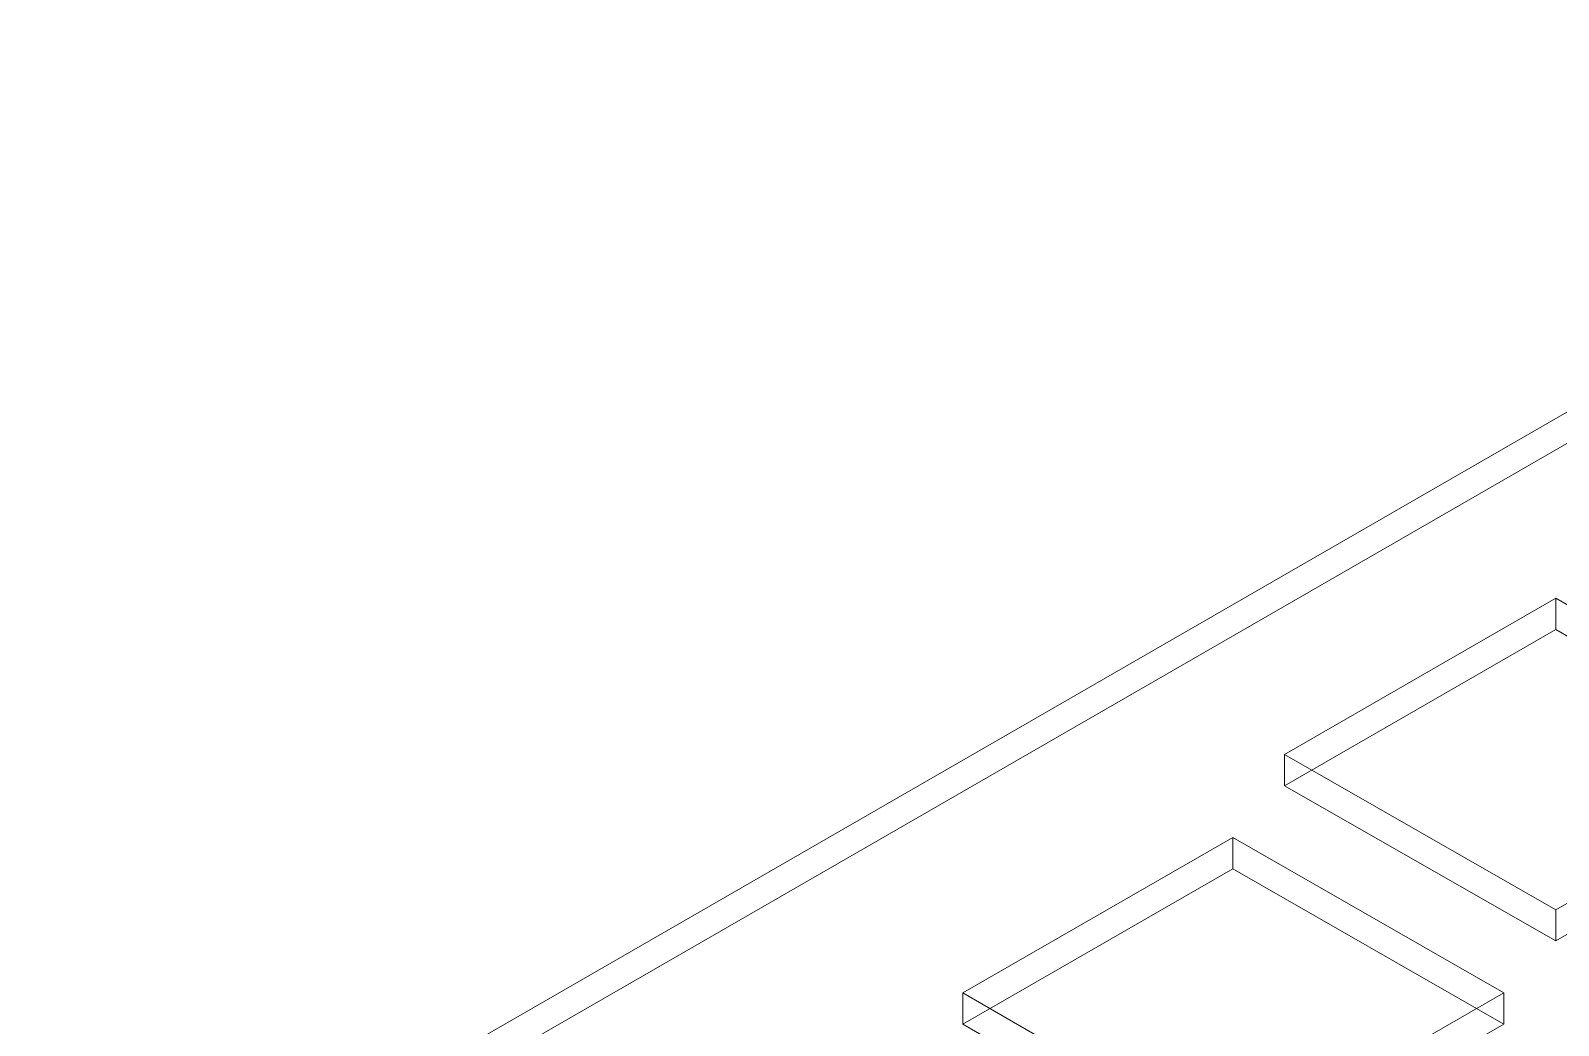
# Model space of a CAD drawing. Header units: millimetres. Extents: x 251 to 1800, y 172 to 1116.
# Drawn here: x 259.8 to 555.7, y 920.3 to 1113 of the extents above; entities that cross this region are included whole.
import ezdxf

# ---------------------------------------------------------------- set-up
doc = ezdxf.new("R2010")
doc.units = ezdxf.units.MM

msp = doc.modelspace()

# ---------------------------------------------------------------- linework, layer by layer
at = {"color": 8, "lineweight": 0, "true_color": 0x808080}
for points in [[(259.759732, 867.655322), (685.575034, 1113.005387)], [(259.759732, 867.655322), (685.575034, 1113.005387)], [(685.575034, 1106.943959), (259.759732, 861.593894)], [(685.575034, 1106.943959), (259.759732, 861.593894)], [(502.630122, 972.793542), (555.144129, 1003.100681)], [(502.630122, 972.793542), (555.144129, 1003.100681)], [(555.144129, 1003.100681), (607.410167, 972.793542)], [(555.144129, 1003.100681), (607.410167, 972.793542)], [(555.144129, 997.039253), (555.144129, 1003.100681)], [(555.144129, 997.039253), (555.144129, 1003.100681)], [(502.630122, 966.732114), (555.144129, 997.039253)], [(555.144129, 997.039253), (607.410167, 966.732114)], [(555.144129, 942.761922), (502.630122, 972.793542)], [(555.144129, 942.761922), (502.630122, 972.793542)], [(502.630122, 966.732114), (502.630122, 972.793542)], [(502.630122, 966.732114), (502.630122, 972.793542)], [(607.410167, 972.793542), (555.144129, 942.761922)], [(607.410167, 972.793542), (555.144129, 942.761922)], [(555.144129, 936.700494), (502.630122, 966.732114)], [(607.410167, 966.732114), (555.144129, 936.700494)], [(440.335176, 926.671587), (492.601215, 956.730758)], [(440.335176, 926.671587), (492.601215, 956.730758)], [(492.601215, 956.730758), (545.115221, 926.671587)], [(492.601215, 956.730758), (545.115221, 926.671587)], [(492.601215, 950.66933), (492.601215, 956.730758)], [(492.601215, 950.66933), (492.601215, 956.730758)], [(440.335176, 920.610159), (492.601215, 950.66933)], [(492.601215, 950.66933), (545.115221, 920.610159)], [(555.144129, 936.700494), (555.144129, 942.761922)], [(555.144129, 936.700494), (555.144129, 942.761922)], [(492.601215, 896.364448), (440.335176, 926.671587)], [(492.601215, 896.364448), (440.335176, 926.671587)], [(440.335176, 920.610159), (440.335176, 926.671587)], [(440.335176, 920.610159), (440.335176, 926.671587)], [(545.115221, 926.671587), (492.601215, 896.364448)], [(545.115221, 926.671587), (492.601215, 896.364448)], [(545.115221, 920.610159), (545.115221, 926.671587)], [(545.115221, 920.610159), (545.115221, 926.671587)], [(492.601215, 890.30302), (440.335176, 920.610159)], [(545.115221, 920.610159), (492.601215, 890.30302)]]:
    msp.add_lwpolyline(points, dxfattribs=at)
for points in [[(555.144129, 997.039253), (607.410167, 966.732114), (555.144129, 936.700494), (502.630122, 966.732114)], [(492.601215, 950.66933), (545.115221, 920.610159), (492.601215, 890.30302), (440.335176, 920.610159)]]:
    msp.add_lwpolyline(points, close=True, dxfattribs=at)

doc.saveas('drawing.dxf')
